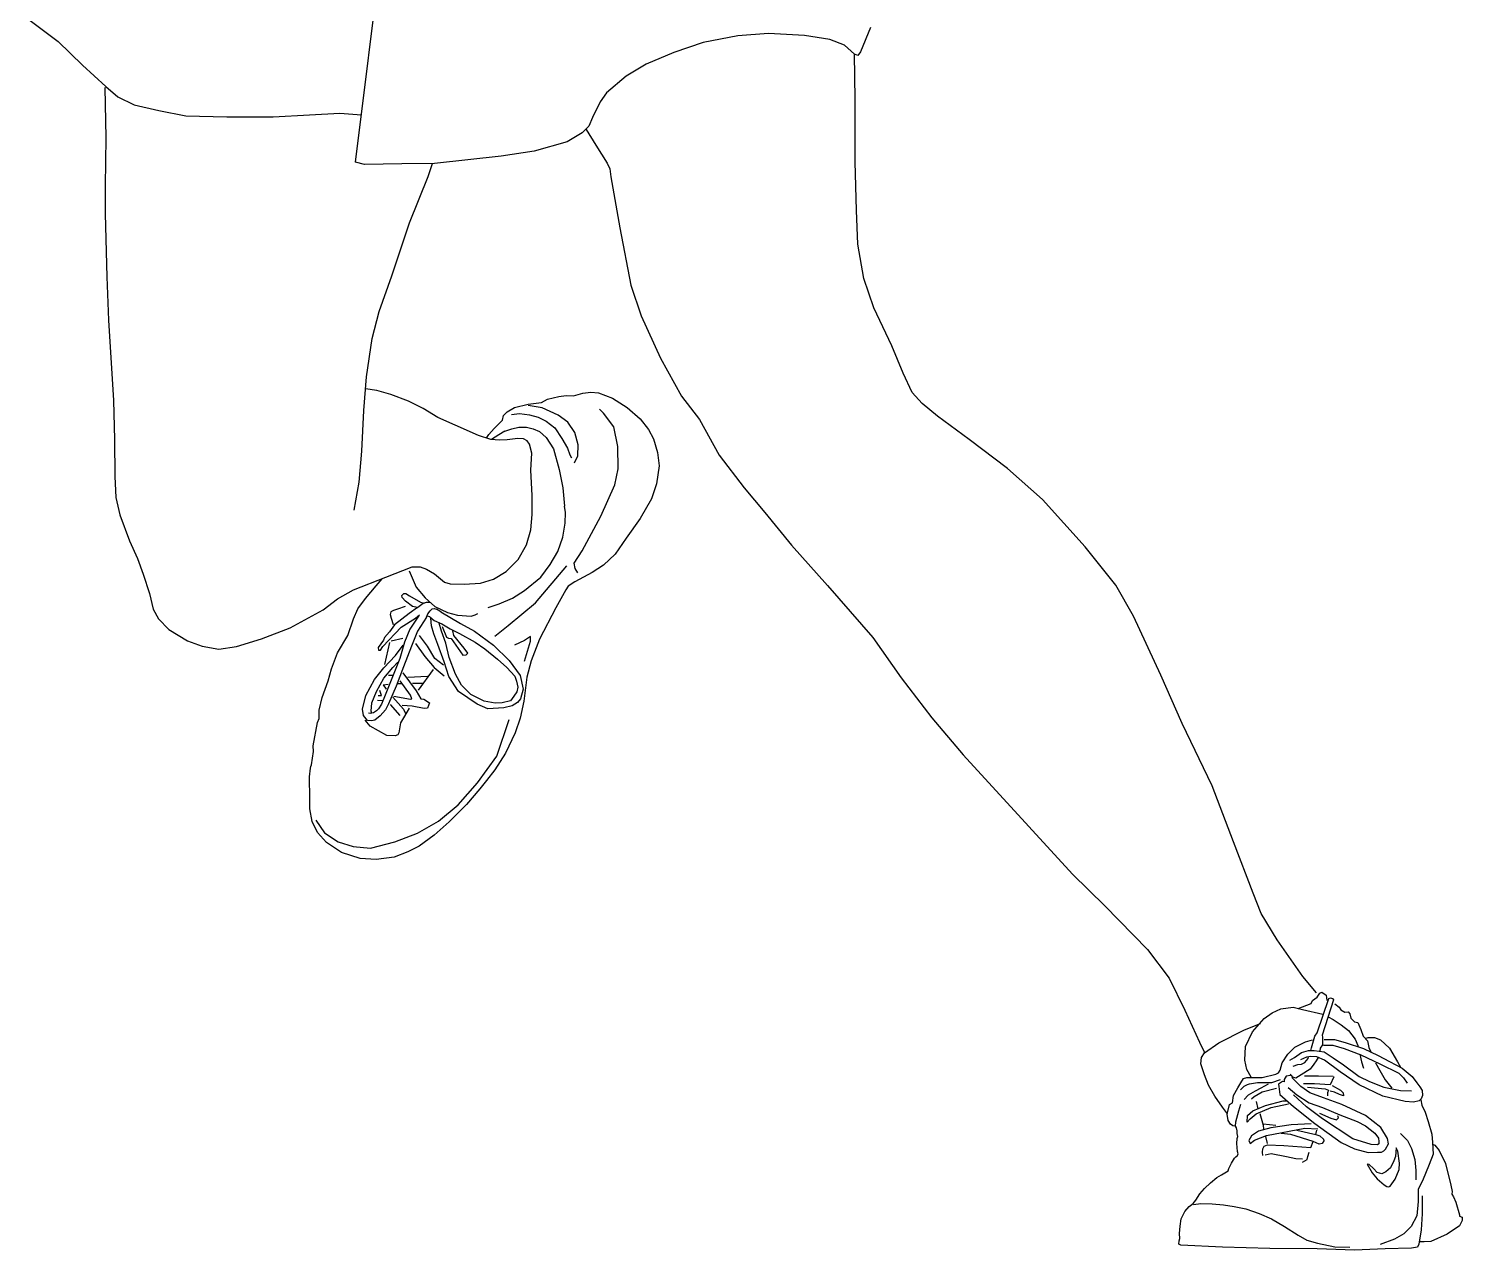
# Model space of a CAD drawing. Header units: millimetres. Extents: x -914 to 118, y 2 to 1506.
# Drawn here: x -594 to 108, y 2 to 599 of the extents above; entities that cross this region are included whole.
import ezdxf

# ---------------------------------------------------------------- set-up
doc = ezdxf.new("R2010")
doc.units = ezdxf.units.MM
doc.layers.add('ceco.net 122', color=7, linetype='Continuous')

msp = doc.modelspace()

# ---------------------------------------------------------------- linework, layer by layer
at = {"layer": 'ceco.net 122'}
for points in [[(-181.85, 599.43), (-186.78, 587.64), (-188.1, 585.84), (-189.67, 586.44), (-194.6, 590.89), (-201.82, 593.54), (-214.09, 595.58), (-231.77, 596.54), (-246.69, 595.34), (-263.65, 592.09), (-278.09, 587.28), (-291.57, 581.51), (-301.31, 575.62), (-311.04, 567.54), (-314.05, 563.09), (-317.78, 555.4), (-319.58, 551.31), (-322.83, 547.94), (-330.29, 543.61), (-346.41, 539.04), (-362.53, 536.64), (-395.13, 533.03), (-411.01, 532.79), (-429.42, 532.43), (-433.75, 533.63), (-420.88, 637.18)], [(-593.57, 603.31), (-579.13, 592.6), (-567.22, 581.06), (-555.86, 570.64), (-549.96, 565.59), (-541.9, 561.74), (-529.99, 558.85), (-516.64, 556.33), (-496.67, 555.73), (-474.05, 555.73), (-456.3, 556.82), (-441.38, 557.54), (-430.88, 556.74)], [(36.23, 127.57), (29.53, 135.52), (17.06, 153.43), (9.11, 166.36), (5.22, 176.34), (-4.45, 201.42), (-14.74, 228.75), (-29.54, 259.29), (-39.83, 282.82), (-53.25, 311.73), (-61.98, 326.84), (-76.94, 345.54), (-97.83, 368.75), (-114.97, 383.87), (-133.58, 398.12), (-149.16, 409.5), (-156.65, 415.73), (-161.48, 421.02), (-165.84, 430.53), (-171.45, 443.93), (-180.2, 462.38), (-185.19, 476.71), (-188.15, 493.54), (-188.77, 510.06), (-189.39, 533.82), (-189.39, 564.51), (-189.67, 586.44)], [(-556.4, 570.19), (-555.84, 545.56), (-556.16, 522.06), (-556.24, 508.42), (-555.36, 477.56), (-554.56, 456.46), (-552.07, 417.17), (-551.59, 397.99), (-551.44, 379.9), (-550.99, 369.65), (-549.02, 361.19), (-544.25, 348.6), (-540.38, 339.88), (-537.5, 332.24), (-534.52, 322.83), (-532.63, 315.18), (-530.11, 310.41), (-525.07, 305.2), (-515.9, 299.71), (-508.7, 297.01), (-500.6, 295.57), (-491.96, 296.92), (-479.78, 300.62), (-465.75, 305.93), (-449.55, 314.83), (-442.54, 320.23), (-434.71, 324.63), (-418.87, 330.84), (-406.01, 335.78)], [(-320.86, 549.69), (-316.18, 541.9), (-310.72, 533.17), (-309.32, 530.37), (-308.85, 526.47), (-304.49, 501.54), (-299.04, 473.5), (-294.05, 458.54), (-284.52, 437.88), (-274.24, 419.33), (-265.51, 407.8), (-255.84, 390.35), (-243.69, 374.46), (-233.56, 362.31), (-220.46, 346.42), (-202.96, 326.67), (-180.68, 301.27), (-166.96, 281.49), (-151.84, 262.01), (-136.57, 243.94), (-104.38, 208.81), (-83.18, 185.6), (-67.29, 170.17), (-46.4, 148.67), (-35.77, 134.74), (-28.14, 119.16), (-20.97, 103.42), (-18.63, 98.43)], [(-434.33, 363.57), (-431.96, 377.24), (-430.6, 392.39), (-429.59, 412.17), (-428.34, 428.67), (-425.51, 447.48), (-422.12, 460.7), (-415.9, 478), (-407.3, 503.92), (-398.25, 526.64), (-396.07, 533.01)], [(-369.52, 399.08), (-368.46, 400.46), (-365.91, 403.51), (-362.86, 406.57), (-361.86, 407.51), (-361.36, 409.73), (-359.64, 411.67), (-356.03, 413.78), (-349.37, 415.28), (-342.82, 416.16), (-339.88, 417.72), (-334.33, 419.05), (-330.72, 419.55), (-327.12, 419.38), (-322.49, 420.76), (-318.61, 421.15), (-314.84, 420.88), (-308.06, 418.21), (-300.96, 413.77), (-294.52, 408.17), (-290.5, 402.89), (-288.06, 398.34), (-286.06, 391.74), (-285.23, 385.19), (-286.56, 376.37), (-288.95, 369.1), (-294.56, 359.42), (-301.39, 349.77), (-306.83, 342), (-312.39, 336.6), (-317.99, 332.99), (-326.54, 328.44), (-329.76, 326.44), (-330.92, 324.56), (-335.81, 315.73), (-343.76, 300.5), (-347.81, 289.79), (-350.03, 281.86), (-351.43, 270.12), (-353.14, 261.88), (-355.59, 254.65), (-360.38, 244.68), (-365.55, 236.51), (-369.75, 231.3), (-373.02, 227.3), (-379.4, 219.63), (-387.99, 211.15), (-395.32, 204.72), (-402.67, 199.24), (-408.08, 196.48), (-414.77, 193.87), (-423.67, 192.71), (-431.41, 193.25), (-440.53, 196.09), (-447.92, 201.06), (-452.35, 205.88), (-455, 211.33), (-456.13, 217.51), (-456.01, 222.37), (-456.21, 233.08), (-455.82, 237.47), (-455.59, 238.28), (-455.32, 239.1), (-454.31, 245.48), (-454.5, 248.37), (-452.25, 259.8), (-451.59, 261.71), (-451.55, 265.83), (-450.07, 271.95), (-447.15, 280.07), (-445.44, 285.94), (-442.52, 293.74), (-437.5, 302.17), (-434.7, 310.47), (-432.68, 315.21), (-428.9, 320.42), (-423.57, 326.58), (-420.73, 329.96)], [(-354.32, 398.52), (-359.65, 397.91), (-363.37, 397.74), (-367.53, 398.07), (-373.58, 400.02), (-385.01, 405.12), (-393.4, 408.78), (-400.69, 413.29), (-407.77, 416.88), (-416.4, 420), (-423.39, 422.05), (-428.79, 422.79)], [(-326.57, 386.58), (-325.03, 390.09), (-324.79, 395.5), (-326.51, 401.44), (-329.96, 406.5), (-334.6, 409.95), (-342.45, 413.58), (-349.35, 414.7)], [(-357.49, 410.25), (-353.51, 410.72), (-348.57, 410.13), (-344.47, 408.94), (-340.55, 406.98), (-336.21, 403.77), (-332.88, 398.6), (-330.14, 393.9), (-328.89, 390.63), (-328.18, 389.03)], [(-325.05, 332.82), (-326.32, 335.01), (-326.78, 337.65), (-322.87, 343.63), (-313.78, 360.54), (-306.88, 375.94), (-305.27, 383.65), (-305.5, 394.69), (-307.34, 404.26), (-312.4, 410.93), (-314.36, 412.88)], [(-360.76, 402.15), (-363.67, 400.33), (-367.17, 398.04)], [(-360.76, 402.15), (-357.37, 403.34), (-353.92, 404.05), (-350.18, 404.17), (-346.91, 403.34), (-343.7, 401.92), (-340.55, 399.06), (-336.92, 393.53), (-334.12, 383.37), (-332.28, 374.45), (-331.51, 365.48)], [(-406.01, 335.78), (-404.43, 335.88), (-402.17, 335.82), (-399.08, 334.75), (-395.09, 332.37), (-390.22, 328.27), (-387.42, 327.44), (-380.65, 327.32), (-372.56, 327.85), (-366.26, 329.82), (-360.13, 333.56), (-354.23, 339.46), (-350.18, 346.53), (-347.98, 353.9), (-347.33, 361.45), (-347.39, 370.69), (-348.04, 383.11), (-347.56, 391.39), (-348.69, 395.73), (-349.82, 397.34), (-351.66, 398.47), (-354.32, 398.52)], [(-368.92, 315.89), (-363.53, 317.68), (-356.98, 320.49), (-351.02, 324.22), (-343.11, 330.69), (-338.58, 336.94), (-334.84, 343.27), (-332.33, 350.31), (-331.16, 357.24), (-331.09, 362.42), (-331.51, 365.48)], [(-407.45, 333.93), (-404, 325.8), (-399.69, 320.7), (-394.87, 316.46), (-388.76, 313.44), (-383.94, 312.22), (-377.11, 311.65), (-375.17, 312.29), (-373.88, 312.94)], [(-365.54, 301.97), (-359.14, 307.09), (-345.79, 318.24), (-330.43, 336.34)], [(-403.42, 315.91), (-405.94, 316.42), (-409.31, 319.08), (-410.86, 320.76), (-411.08, 321.78), (-410.06, 322.8), (-409.13, 322.71), (-407.36, 321.69), (-402.03, 318.5), (-399.95, 318.1)], [(-403.42, 315.91), (-407.54, 313.03), (-414.59, 307.44), (-417.17, 304.07), (-419.56, 301.24), (-420, 300), (-422.58, 296.32), (-422.49, 295.08), (-421.51, 295.12), (-420.45, 296.89)], [(-409.4, 316.49), (-413.25, 315.07), (-415.21, 314.54), (-416.43, 313.76), (-416.77, 312.59), (-416.38, 310.73), (-415.25, 307.56)], [(-403.42, 315.91), (-402.65, 316.55), (-400.57, 318.01), (-399.02, 318.55), (-397.3, 318.6)], [(-399.01, 311.22), (-403.49, 304.3), (-406.37, 297.03), (-410.24, 286.99), (-413.92, 277.46), (-417.65, 268.86), (-419.07, 265.92), (-421.6, 262.91), (-424.31, 260.87), (-425.95, 260.51), (-427.85, 260.73), (-429.85, 263.08), (-430.38, 266.27), (-428.65, 272.97), (-424.48, 280.82), (-419.92, 286.4), (-414.15, 292.48), (-410.43, 297.51)], [(-402.62, 312.18), (-407.19, 305.27), (-409.76, 299.02), (-412.11, 291.04), (-415.26, 282.79), (-419.21, 273.02), (-421.07, 268.76), (-422.49, 266.46), (-423.47, 265.39), (-425.02, 264.42), (-426.53, 264.2), (-427.42, 264.33)], [(-420.45, 296.89), (-411.44, 306.29), (-404.39, 310.73), (-402.44, 312.41)], [(-399.01, 311.22), (-398.31, 312.83), (-397.24, 314.33), (-396.27, 315.27), (-395.2, 315.44), (-394.05, 315.18)], [(-397.33, 311.43), (-398.77, 311.78)], [(-397.33, 311.43), (-395.29, 309.57), (-391.56, 307.98), (-387.44, 305.49), (-382.87, 303.23), (-375.28, 298.98), (-370.53, 295.68), (-364.27, 290.62), (-359.66, 286.59), (-355.8, 282.42), (-354.96, 279.85), (-354.43, 277.06), (-354.92, 274.75), (-356.25, 272.58), (-357.93, 270.32), (-362.01, 269.26), (-365.47, 269.21), (-370.75, 270.23), (-377.31, 273.38), (-381.84, 278.03), (-384.9, 283.31), (-387.87, 291.51), (-389.64, 298.56), (-391.74, 304.43), (-392.89, 308.33)], [(-391.95, 313.74), (-382.46, 308.05), (-375.5, 304.44), (-366.29, 297.48), (-358.61, 289.99), (-353.28, 282.76), (-351.74, 275.99), (-353.1, 271.29), (-354.45, 269.48), (-357.07, 267.86), (-361.14, 266.96), (-369, 266.41), (-374.24, 268.67), (-383.45, 274.81), (-388.15, 282.22), (-390.41, 289.35), (-393.48, 297.84), (-395.47, 303.08), (-396.55, 307.05), (-396.92, 310.76)], [(-391.95, 313.74), (-394.05, 315.18)], [(-390.77, 287.74), (-394.92, 291.01), (-398.48, 297.1), (-402.48, 302.32)], [(-391.38, 306.69), (-389.16, 301.46), (-388.23, 300.97), (-386.95, 300.71), (-381.27, 292.6), (-379.58, 292.86), (-378.79, 293.62), (-380.56, 296.05), (-385.66, 302.17), (-386.19, 304.52)], [(-351.09, 289.72), (-348.17, 299.41), (-348.17, 301.79), (-351.09, 299.78), (-356.03, 297.58)], [(-417.07, 298.76), (-419.55, 288.03)], [(-416.38, 299.64), (-410.53, 300.91)], [(-404.33, 298.27), (-399.89, 292.03), (-395.31, 286.62), (-390.43, 282.47)], [(-425.77, 264.33), (-426.08, 265.31), (-425.82, 269.3), (-423.47, 274.88), (-419.96, 281.44), (-415.44, 286.59), (-412.96, 289.25)], [(-417.65, 282.78), (-415.7, 282.78)], [(-410.53, 284.02), (-404.09, 275.14), (-401.75, 271.34), (-400.28, 271.09), (-397.55, 269.34), (-398.48, 266.75), (-400.23, 266.51), (-406.04, 267.68), (-410.97, 268.07)], [(-408.09, 281.91), (-398.48, 282.39)], [(-395.75, 285.55), (-403.16, 275.5)], [(-422.73, 272.88), (-420.97, 272.88), (-421.8, 275.37)], [(-420.24, 278.1), (-417.8, 278.44)], [(-420.24, 278.1), (-418.68, 276)], [(-414.92, 272.54), (-406.87, 271.18), (-406.24, 271.23), (-406.92, 273.08), (-411.85, 280.05)], [(-413.07, 278.74), (-410.97, 278.74)], [(-405.9, 278.98), (-400.63, 278.88)], [(-407.55, 266.75), (-409.84, 262.8), (-411.7, 259.63), (-412.63, 254.6), (-413.07, 253.67), (-414.34, 253.18), (-418.34, 253.33), (-426.63, 257.96), (-428.97, 260.79)], [(-422.97, 270.64), (-420.63, 270.54)], [(-411.94, 263.19), (-416.58, 268.51)], [(-415.5, 272.16), (-410.28, 266.17), (-409.21, 264.12)], [(-453.15, 212.02), (-448.94, 205.8), (-442.18, 201.41), (-434.86, 199.04), (-426.45, 198.3), (-414.56, 201.41), (-403.4, 205.62), (-393.16, 211.47), (-383.47, 219.51), (-374.14, 230.3), (-364.63, 243.28), (-358.59, 261.2)], [(27.21, 119.98), (33.64, 122.41), (34.32, 123.86), (36.54, 125.41), (37.9, 127.34), (38.77, 127.92), (40.9, 126.37), (41.19, 123.86)], [(4.26, 86.35), (2.11, 90.08), (1.24, 94.61), (1.48, 101.28), (4.89, 108.43), (10.61, 115.02), (14.5, 117.72), (18.71, 119.7), (24.75, 120.58), (29.36, 119.46), (39.29, 117.08), (39.61, 116.92)], [(33.38, 99.43), (33.79, 100.72), (35.37, 106.43), (36.57, 107.97), (42.31, 124.86), (43.02, 125.18), (43.98, 124.78), (44.61, 124.07), (39.05, 106.84), (39.21, 105.88), (39.21, 102.07), (38.02, 100.48), (37.88, 99.03)], [(45.25, 122.21), (47.38, 120.57), (48.06, 119.31), (50.09, 118.15), (51.63, 118.35), (52.51, 117.28), (52.99, 115.25), (54.83, 113.42), (56.47, 113.03), (57.83, 109.64), (59.08, 106.45), (61.21, 104.04), (61.89, 100.84), (62.95, 98.33)], [(-7.37, 68.45), (-9.79, 71.64), (-13.56, 77.06), (-16.66, 82.38), (-18.59, 87.5), (-20.33, 92.92), (-19.95, 95.91), (-18.5, 98.23), (-11.53, 103.07), (1.04, 109.55), (8.88, 112.64)], [(41.93, 115.76), (44.37, 114.54), (48.34, 111.92), (51.92, 109.22), (55.1, 104.93), (56.37, 101.75), (56.49, 101.23)], [(60.09, 105.31), (61.5, 105.68), (64.6, 105.68), (67.5, 104.52), (71.85, 100.55), (75.82, 93.79), (77.37, 91.27)], [(-4.63, 62.53), (-5.85, 63.41), (-6.94, 65.1), (-7.41, 68.29), (-6.26, 72.96), (-4.9, 73.71), (-4.43, 77.43), (-2.26, 81.16), (-0.77, 83.53), (0.52, 85.63), (2.08, 86.24), (9.67, 86.17), (16.31, 87.73), (17.6, 88.48), (18.48, 89.83), (19.43, 93.29), (22.21, 97.62), (25.66, 101.08), (30.88, 103.59), (34.27, 104.53)], [(23.1, 94.64), (25.43, 95.87), (28.8, 98.34), (32.27, 99.43), (35.02, 99.43), (40.01, 98.72), (44.38, 95.73), (49.46, 92.41), (57.1, 86.71), (62.18, 84.15), (69.17, 81.49), (77.24, 79.83), (82.6, 79.69)], [(39.9, 104.67), (45.05, 104.67), (50.2, 103.31), (59.21, 100.33), (66.36, 96.92), (71.97, 93.98), (78.09, 90.7), (83.03, 86.67), (85.26, 83.63), (86.69, 81.59), (87.92, 79.83), (88.11, 77.31), (87.45, 75.75), (86.4, 74.8), (83.7, 74.13), (79.56, 74.47), (68.69, 77.12), (57.06, 82.54), (47.84, 88.94), (40.1, 94.64), (36.35, 96.21), (33.41, 96.49), (31.37, 96.11), (28.42, 94.83)], [(39.68, 102.04), (44.28, 102.04), (49.74, 100.34), (57.91, 97.3), (67.12, 92.93), (76.43, 88.37)], [(37.03, 95.93), (36.11, 94.37), (34.84, 92.62), (33.09, 90.24), (28.72, 87.54), (26.18, 85.87), (24.67, 86.27), (24.12, 87.06), (23.4, 87.86)], [(24.85, 91.69), (27.08, 92.54), (28.92, 92.68), (30.56, 93.53), (32.1, 95.41), (32.38, 96.3)], [(57.35, 97.51), (58.2, 93.81), (59.23, 90.8)], [(65.13, 93.41), (67.12, 89.61), (69.78, 85), (73.11, 80.97)], [(-0.99, 80.08), (0.92, 81.9), (2.51, 82.78), (3.46, 83.01), (7.43, 83.65), (10.29, 83.65), (14.34, 83.65), (18.63, 85.24)], [(23.48, 87.14), (21.34, 86.75), (20.46, 85.16), (20.46, 84.13), (19.51, 84.28), (17.68, 82.93), (17.76, 81.74), (18.32, 77.85), (24.99, 71.98), (35.48, 63.64), (48.34, 54.35), (54.86, 51.25), (61.45, 49.58), (66.06, 49.74), (68.05, 49.66), (69.16, 50.3), (70.03, 51.17), (71.38, 53.71), (70.91, 56.41), (67.73, 61.73), (60.1, 67.61), (48.66, 72.93), (39.69, 76.18), (33.01, 78.73), (28.56, 81.74), (25.23, 85.08), (24.19, 86.19)], [(44.69, 86.51), (42.94, 82.54), (35.24, 83.01), (29.91, 83.01)], [(30.39, 86.98), (37.22, 87.06), (44.29, 86.75)], [(76.43, 88.37), (78.76, 86.05), (80.51, 83.44)], [(12.6, 82.92), (8.94, 80.93), (6.16, 79.5), (2.74, 77.52), (0.92, 75.37)], [(4.49, 75.79), (5.69, 76.82), (9.58, 79.2), (16.65, 81.03)], [(22.29, 81.35), (26.58, 77.77), (32.62, 73.72), (39.21, 71.5), (47.55, 67.93), (56.05, 64.67), (60.26, 62.61), (64.71, 59.03), (66.54, 56.49), (66.77, 54.9), (66.7, 53.71), (65.98, 53.31), (62.96, 53.47), (54.06, 56.17), (39.21, 66.02), (31.34, 71.9), (24.91, 77.77)], [(31.82, 81.43), (40.4, 80.63), (42.15, 79.92), (41.67, 78.65), (41.67, 77.22)], [(43.82, 82.3), (47.95, 80), (49.3, 78.65), (49.38, 77.22), (47.39, 77.85), (45.01, 78.96), (42.94, 79.44)], [(-3.4, 62.46), (-3.27, 64.55), (-1.83, 69.91), (-0.77, 73.09)], [(2.35, 64.27), (2.43, 67.53), (5.05, 69.91), (11.25, 72.53), (19.98, 74.76), (21.97, 74.76)], [(2.35, 64.27), (3.7, 66.02), (6.64, 68.4), (14.03, 71.58), (22.53, 73.25)], [(6.64, 74.5), (7.51, 70.93)], [(87.31, 75.33), (87.75, 72.59), (89.31, 69.16), (90.87, 64.67), (92.68, 58.43), (92.99, 54.44), (93.24, 48.68), (91.3, 43.59), (88.06, 35.66), (85.94, 31.6), (85.94, 25.61), (85.31, 18.6), (82.44, 13.3), (78.95, 9.74), (74.39, 7.19), (67.34, 4.57)], [(33.65, 63.46), (23.88, 62.99), (13.87, 61.64), (7.83, 59.89), (4.49, 57.67), (3.06, 55.44)], [(8.46, 68.62), (10.13, 62.83), (10.37, 60.92)], [(10.21, 63.46), (16.33, 62.83)], [(37.7, 68.72), (43.18, 66.34), (45.96, 65.54), (46.99, 66.42), (46.68, 67.45)], [(-30.74, 9.85), (-30.42, 13.48), (-29.93, 17.04), (-28.24, 20.72), (-26.12, 23.09), (-24.12, 24.65), (-22.81, 26.2), (-20.82, 29.32), (-18.57, 31.94), (-15.57, 34.69), (-12.46, 37.31), (-10.27, 38.55), (-6.96, 40.55), (-6.59, 41.74), (-5.4, 44.25), (-3.84, 46.68), (-3.28, 47.37), (-2.46, 48.12), (-2.15, 48.8), (-2.4, 49.93), (-2.78, 53.92), (-2.59, 56.41), (-2.28, 57.35), (-2.65, 58.72), (-2.65, 60.09), (-2.9, 61.59), (-3.4, 62.46), (-4.63, 62.53)], [(3.06, 55.44), (3.78, 53.85), (5.92, 55.6), (11.8, 57.9), (30.47, 61.48), (36.9, 61.08)], [(10.05, 48.06), (9.89, 49.72), (9.97, 51.31), (10.69, 52.66), (12.28, 53.3), (20.3, 52.98), (33.49, 51.95), (34.52, 54.81), (23.64, 58.38), (18.87, 58.86)], [(11.32, 57.27), (12.04, 53.93)], [(26.58, 60.44), (35.87, 58.38), (36.43, 60.44)], [(35.87, 58.38), (37.86, 57.59), (39.68, 56), (39.76, 55.2), (38.97, 53.85), (37.46, 53.62), (34.52, 54.81)], [(77.24, 58.72), (80.74, 55.4), (82.75, 51.47), (84.32, 46.06), (84.76, 40.73), (84.76, 36.1)], [(11.09, 48.29), (14.1, 49.09), (21.57, 47.58), (26.18, 46.63), (29.44, 46.47)], [(29.36, 44.72), (31.66, 46.07), (31.98, 47.5), (32.69, 49.64)], [(61.07, 43.75), (63.45, 39.62), (65.91, 36.6), (69.33, 33.74), (70.6, 32.95), (71.55, 32.79), (72.19, 33.11), (74.73, 36.44), (76.64, 41.13), (76.79, 44.22), (76, 50.1), (75.15, 51.8), (74.81, 47.48), (74.01, 45.49), (72.35, 42), (70.2, 40.02), (68.14, 39.06), (65.91, 39.7), (64.16, 41.68), (61.94, 43.67), (61.07, 43.75)], [(93.02, 53.61), (94.12, 53.04), (96.17, 50.49), (99.29, 44.19), (101.98, 33.58), (102.48, 30.47), (102.35, 29.16), (103.29, 27.78), (104.41, 25.23), (106.22, 19.11), (106.16, 18.37), (107.41, 17.93), (107.53, 16.25), (106.1, 13.69), (100.11, 9.57), (92.18, 6.08), (88.81, 5.83), (86.69, 5.89)], [(87.94, 28.32), (87.94, 23.58), (87.94, 19.47), (87.37, 11.73), (86.25, 4.68), (85.57, 3.31), (82.7, 2.81), (69.78, 2.44), (54.87, 1.69), (36.55, 2.38), (13.41, 2.5), (-9.83, 3.19), (-30.18, 4.13), (-31.11, 4.75), (-30.92, 6.37), (-30.55, 7.43), (-30.74, 9.85)], [(-23.99, 24.09), (-20.31, 24.51), (-14.81, 24.37), (-9.32, 23.95), (-4.03, 23.12), (1.67, 21.94), (8.14, 19.64), (14.19, 17.07), (20.59, 13.39), (27.19, 9.08), (31.57, 6.71), (36.72, 5.25), (45.21, 3.44), (52.51, 3.31)]]:
    msp.add_lwpolyline(points, dxfattribs=at)

doc.saveas('drawing.dxf')
